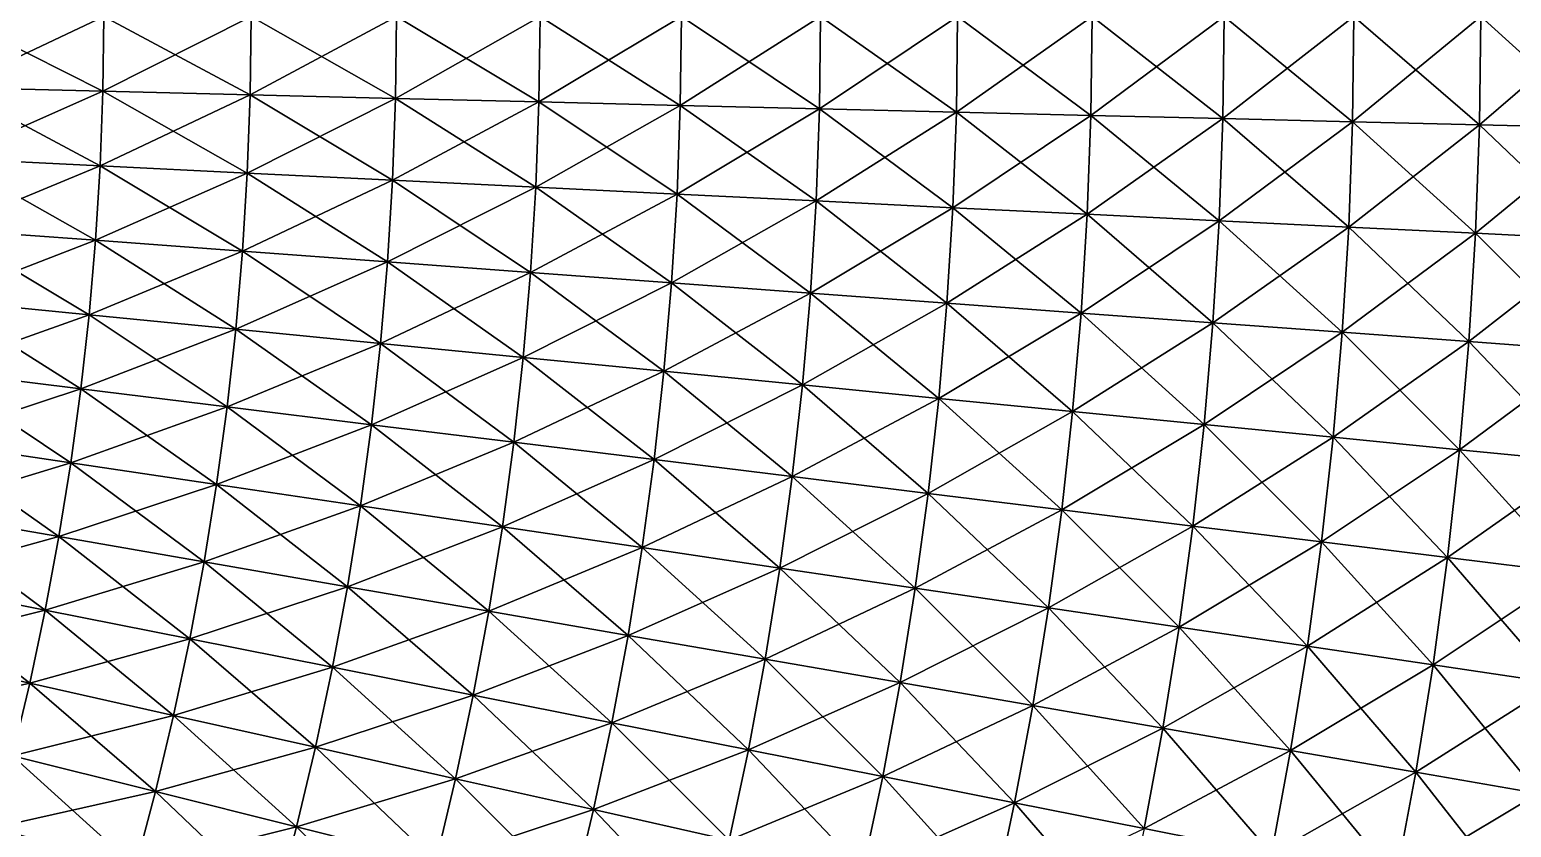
# Model space of a CAD drawing. Extents: x -1 to 0.97, y -0.99 to 0.99.
# Drawn here: x 0.4204 to 0.6366, y -0.1193 to -0.0029 of the extents above; entities that cross this region are included whole.
import ezdxf

# ---------------------------------------------------------------- set-up
doc = ezdxf.new("R2010")
doc.units = 0

msp = doc.modelspace()

# ---------------------------------------------------------------- linework, layer by layer
for points in [[(0.43123, -0.00095, 0.8875), (0.40946, -0.00095, 0.8982), (0.40933, -0.01131, 0.8982)], [(0.43123, -0.00095, 0.8875), (0.40933, -0.01131, 0.8982), (0.4311, -0.01185, 0.8875)], [(0.40946, -0.00095, -0.8982), (0.4311, -0.01185, -0.8875), (0.40933, -0.01131, -0.8982)], [(0.40946, -0.00095, -0.8982), (0.43123, -0.00095, -0.8875), (0.4311, -0.01185, -0.8875)], [(0.45274, -0.00095, 0.87627), (0.43123, -0.00095, 0.8875), (0.4311, -0.01185, 0.8875)], [(0.45274, -0.00095, 0.87627), (0.4311, -0.01185, 0.8875), (0.4526, -0.01238, 0.87627)], [(0.43123, -0.00095, -0.8875), (0.4526, -0.01238, -0.87627), (0.4311, -0.01185, -0.8875)], [(0.43123, -0.00095, -0.8875), (0.45274, -0.00095, -0.87627), (0.4526, -0.01238, -0.87627)], [(0.47397, -0.00095, 0.86451), (0.45274, -0.00095, 0.87627), (0.4526, -0.01238, 0.87627)], [(0.47397, -0.00095, 0.86451), (0.4526, -0.01238, 0.87627), (0.47382, -0.0129, 0.86451)], [(0.45274, -0.00095, -0.87627), (0.47382, -0.0129, -0.86451), (0.4526, -0.01238, -0.87627)], [(0.45274, -0.00095, -0.87627), (0.47397, -0.00095, -0.86451), (0.47382, -0.0129, -0.86451)], [(0.4949, -0.00095, 0.85223), (0.47397, -0.00095, 0.86451), (0.47382, -0.0129, 0.86451)], [(0.4949, -0.00095, 0.85223), (0.47382, -0.0129, 0.86451), (0.49475, -0.01341, 0.85223)], [(0.47397, -0.00095, -0.86451), (0.49475, -0.01341, -0.85223), (0.47382, -0.0129, -0.86451)], [(0.47397, -0.00095, -0.86451), (0.4949, -0.00095, -0.85223), (0.49475, -0.01341, -0.85223)], [(0.51553, -0.00095, 0.83944), (0.4949, -0.00095, 0.85223), (0.49475, -0.01341, 0.85223)], [(0.51553, -0.00095, 0.83944), (0.49475, -0.01341, 0.85223), (0.51537, -0.01392, 0.83944)], [(0.4949, -0.00095, -0.85223), (0.51537, -0.01392, -0.83944), (0.49475, -0.01341, -0.85223)], [(0.4949, -0.00095, -0.85223), (0.51553, -0.00095, -0.83944), (0.51537, -0.01392, -0.83944)], [(0.53584, -0.00095, 0.82614), (0.51553, -0.00095, 0.83944), (0.51537, -0.01392, 0.83944)], [(0.53584, -0.00095, 0.82614), (0.51537, -0.01392, 0.83944), (0.53567, -0.01441, 0.82614)], [(0.51553, -0.00095, -0.83944), (0.53567, -0.01441, -0.82614), (0.51537, -0.01392, -0.83944)], [(0.51553, -0.00095, -0.83944), (0.53584, -0.00095, -0.82614), (0.53567, -0.01441, -0.82614)], [(0.55582, -0.00095, 0.81235), (0.53584, -0.00095, 0.82614), (0.53567, -0.01441, 0.82614)], [(0.55582, -0.00095, 0.81235), (0.53567, -0.01441, 0.82614), (0.55565, -0.01491, 0.81235)], [(0.53584, -0.00095, -0.82614), (0.55565, -0.01491, -0.81235), (0.53567, -0.01441, -0.82614)], [(0.53584, -0.00095, -0.82614), (0.55582, -0.00095, -0.81235), (0.55565, -0.01491, -0.81235)], [(0.57545, -0.00095, 0.79806), (0.55582, -0.00095, 0.81235), (0.55565, -0.01491, 0.81235)], [(0.57545, -0.00095, 0.79806), (0.55565, -0.01491, 0.81235), (0.57528, -0.01539, 0.79806)], [(0.55582, -0.00095, -0.81235), (0.57528, -0.01539, -0.79806), (0.55565, -0.01491, -0.81235)], [(0.55582, -0.00095, -0.81235), (0.57545, -0.00095, -0.79806), (0.57528, -0.01539, -0.79806)], [(0.59474, -0.00095, 0.78329), (0.57545, -0.00095, 0.79806), (0.57528, -0.01539, 0.79806)], [(0.59474, -0.00095, 0.78329), (0.57528, -0.01539, 0.79806), (0.59455, -0.01586, 0.78329)], [(0.57545, -0.00095, -0.79806), (0.59455, -0.01586, -0.78329), (0.57528, -0.01539, -0.79806)], [(0.57545, -0.00095, -0.79806), (0.59474, -0.00095, -0.78329), (0.59455, -0.01586, -0.78329)], [(0.61365, -0.00095, 0.76806), (0.59474, -0.00095, 0.78329), (0.59455, -0.01586, 0.78329)], [(0.61365, -0.00095, 0.76806), (0.59455, -0.01586, 0.78329), (0.61346, -0.01632, 0.76806)], [(0.59474, -0.00095, -0.78329), (0.61346, -0.01632, -0.76806), (0.59455, -0.01586, -0.78329)], [(0.59474, -0.00095, -0.78329), (0.61365, -0.00095, -0.76806), (0.61346, -0.01632, -0.76806)], [(0.63219, -0.00095, 0.75236), (0.61365, -0.00095, 0.76806), (0.61346, -0.01632, 0.76806)], [(0.63219, -0.00095, 0.75236), (0.61346, -0.01632, 0.76806), (0.632, -0.01678, 0.75236)], [(0.61365, -0.00095, -0.76806), (0.632, -0.01678, -0.75236), (0.61346, -0.01632, -0.76806)], [(0.61365, -0.00095, -0.76806), (0.63219, -0.00095, -0.75236), (0.632, -0.01678, -0.75236)], [(0.65035, -0.00095, 0.7362), (0.63219, -0.00095, 0.75236), (0.632, -0.01678, 0.75236)], [(0.65035, -0.00095, 0.7362), (0.632, -0.01678, 0.75236), (0.65015, -0.01722, 0.7362)], [(0.63219, -0.00095, -0.75236), (0.65015, -0.01722, -0.7362), (0.632, -0.01678, -0.75236)], [(0.63219, -0.00095, -0.75236), (0.65035, -0.00095, -0.7362), (0.65015, -0.01722, -0.7362)], [(0.4311, -0.01185, 0.8875), (0.40933, -0.01131, 0.8982), (0.40895, -0.02167, 0.8982)], [(0.40933, -0.01131, -0.8982), (0.4307, -0.02273, -0.8875), (0.40895, -0.02167, -0.8982)], [(0.4311, -0.01185, 0.8875), (0.40895, -0.02167, 0.8982), (0.4307, -0.02273, 0.8875)], [(0.40933, -0.01131, -0.8982), (0.4311, -0.01185, -0.8875), (0.4307, -0.02273, -0.8875)], [(0.4526, -0.01238, 0.87627), (0.4311, -0.01185, 0.8875), (0.4307, -0.02273, 0.8875)], [(0.4311, -0.01185, -0.8875), (0.45218, -0.02379, -0.87627), (0.4307, -0.02273, -0.8875)], [(0.4526, -0.01238, 0.87627), (0.4307, -0.02273, 0.8875), (0.45218, -0.02379, 0.87627)], [(0.4311, -0.01185, -0.8875), (0.4526, -0.01238, -0.87627), (0.45218, -0.02379, -0.87627)], [(0.47382, -0.0129, 0.86451), (0.4526, -0.01238, 0.87627), (0.45218, -0.02379, 0.87627)], [(0.4526, -0.01238, -0.87627), (0.47338, -0.02483, -0.86451), (0.45218, -0.02379, -0.87627)], [(0.47382, -0.0129, 0.86451), (0.45218, -0.02379, 0.87627), (0.47338, -0.02483, 0.86451)], [(0.4526, -0.01238, -0.87627), (0.47382, -0.0129, -0.86451), (0.47338, -0.02483, -0.86451)], [(0.49475, -0.01341, 0.85223), (0.47382, -0.0129, 0.86451), (0.47338, -0.02483, 0.86451)], [(0.47382, -0.0129, -0.86451), (0.49429, -0.02586, -0.85223), (0.47338, -0.02483, -0.86451)], [(0.47382, -0.0129, -0.86451), (0.49475, -0.01341, -0.85223), (0.49429, -0.02586, -0.85223)], [(0.49475, -0.01341, 0.85223), (0.47338, -0.02483, 0.86451), (0.49429, -0.02586, 0.85223)], [(0.51537, -0.01392, 0.83944), (0.49475, -0.01341, 0.85223), (0.49429, -0.02586, 0.85223)], [(0.49475, -0.01341, -0.85223), (0.51489, -0.02687, -0.83944), (0.49429, -0.02586, -0.85223)], [(0.51537, -0.01392, 0.83944), (0.49429, -0.02586, 0.85223), (0.51489, -0.02687, 0.83944)], [(0.49475, -0.01341, -0.85223), (0.51537, -0.01392, -0.83944), (0.51489, -0.02687, -0.83944)], [(0.53567, -0.01441, 0.82614), (0.51537, -0.01392, 0.83944), (0.51489, -0.02687, 0.83944)], [(0.51537, -0.01392, -0.83944), (0.53518, -0.02787, -0.82614), (0.51489, -0.02687, -0.83944)], [(0.53567, -0.01441, 0.82614), (0.51489, -0.02687, 0.83944), (0.53518, -0.02787, 0.82614)], [(0.51537, -0.01392, -0.83944), (0.53567, -0.01441, -0.82614), (0.53518, -0.02787, -0.82614)], [(0.55565, -0.01491, 0.81235), (0.53567, -0.01441, 0.82614), (0.53518, -0.02787, 0.82614)], [(0.53567, -0.01441, -0.82614), (0.55513, -0.02885, -0.81235), (0.53518, -0.02787, -0.82614)], [(0.55565, -0.01491, 0.81235), (0.53518, -0.02787, 0.82614), (0.55513, -0.02885, 0.81235)], [(0.53567, -0.01441, -0.82614), (0.55565, -0.01491, -0.81235), (0.55513, -0.02885, -0.81235)], [(0.57528, -0.01539, 0.79806), (0.55565, -0.01491, 0.81235), (0.55513, -0.02885, 0.81235)], [(0.55565, -0.01491, -0.81235), (0.57474, -0.02981, -0.79806), (0.55513, -0.02885, -0.81235)], [(0.55565, -0.01491, -0.81235), (0.57528, -0.01539, -0.79806), (0.57474, -0.02981, -0.79806)], [(0.57528, -0.01539, 0.79806), (0.55513, -0.02885, 0.81235), (0.57474, -0.02981, 0.79806)], [(0.59455, -0.01586, 0.78329), (0.57528, -0.01539, 0.79806), (0.57474, -0.02981, 0.79806)], [(0.57528, -0.01539, -0.79806), (0.594, -0.03076, -0.78329), (0.57474, -0.02981, -0.79806)], [(0.59455, -0.01586, 0.78329), (0.57474, -0.02981, 0.79806), (0.594, -0.03076, 0.78329)], [(0.57528, -0.01539, -0.79806), (0.59455, -0.01586, -0.78329), (0.594, -0.03076, -0.78329)], [(0.61346, -0.01632, 0.76806), (0.59455, -0.01586, 0.78329), (0.594, -0.03076, 0.78329)], [(0.59455, -0.01586, -0.78329), (0.6129, -0.03169, -0.76806), (0.594, -0.03076, -0.78329)], [(0.61346, -0.01632, 0.76806), (0.594, -0.03076, 0.78329), (0.6129, -0.03169, 0.76806)], [(0.59455, -0.01586, -0.78329), (0.61346, -0.01632, -0.76806), (0.6129, -0.03169, -0.76806)], [(0.632, -0.01678, 0.75236), (0.61346, -0.01632, 0.76806), (0.6129, -0.03169, 0.76806)], [(0.61346, -0.01632, -0.76806), (0.63142, -0.03259, -0.75236), (0.6129, -0.03169, -0.76806)], [(0.632, -0.01678, 0.75236), (0.6129, -0.03169, 0.76806), (0.63142, -0.03259, 0.75236)], [(0.61346, -0.01632, -0.76806), (0.632, -0.01678, -0.75236), (0.63142, -0.03259, -0.75236)], [(0.65015, -0.01722, 0.7362), (0.632, -0.01678, 0.75236), (0.63142, -0.03259, 0.75236)], [(0.632, -0.01678, -0.75236), (0.64955, -0.03349, -0.7362), (0.63142, -0.03259, -0.75236)], [(0.65015, -0.01722, 0.7362), (0.63142, -0.03259, 0.75236), (0.64955, -0.03349, 0.7362)], [(0.632, -0.01678, -0.75236), (0.65015, -0.01722, -0.7362), (0.64955, -0.03349, -0.7362)], [(0.4307, -0.02273, 0.8875), (0.40895, -0.02167, 0.8982), (0.40831, -0.03201, 0.8982)], [(0.40895, -0.02167, -0.8982), (0.43003, -0.03361, -0.8875), (0.40831, -0.03201, -0.8982)], [(0.4307, -0.02273, 0.8875), (0.40831, -0.03201, 0.8982), (0.43003, -0.03361, 0.8875)], [(0.40895, -0.02167, -0.8982), (0.4307, -0.02273, -0.8875), (0.43003, -0.03361, -0.8875)], [(0.45218, -0.02379, 0.87627), (0.4307, -0.02273, 0.8875), (0.43003, -0.03361, 0.8875)], [(0.4307, -0.02273, -0.8875), (0.45148, -0.03519, -0.87627), (0.43003, -0.03361, -0.8875)], [(0.4307, -0.02273, -0.8875), (0.45218, -0.02379, -0.87627), (0.45148, -0.03519, -0.87627)], [(0.45218, -0.02379, 0.87627), (0.43003, -0.03361, 0.8875), (0.45148, -0.03519, 0.87627)], [(0.47338, -0.02483, 0.86451), (0.45218, -0.02379, 0.87627), (0.45148, -0.03519, 0.87627)], [(0.45218, -0.02379, -0.87627), (0.47265, -0.03675, -0.86451), (0.45148, -0.03519, -0.87627)], [(0.47338, -0.02483, 0.86451), (0.45148, -0.03519, 0.87627), (0.47265, -0.03675, 0.86451)], [(0.45218, -0.02379, -0.87627), (0.47338, -0.02483, -0.86451), (0.47265, -0.03675, -0.86451)], [(0.49429, -0.02586, 0.85223), (0.47338, -0.02483, 0.86451), (0.47265, -0.03675, 0.86451)], [(0.47338, -0.02483, -0.86451), (0.49352, -0.03829, -0.85223), (0.47265, -0.03675, -0.86451)], [(0.49429, -0.02586, 0.85223), (0.47265, -0.03675, 0.86451), (0.49352, -0.03829, 0.85223)], [(0.47338, -0.02483, -0.86451), (0.49429, -0.02586, -0.85223), (0.49352, -0.03829, -0.85223)], [(0.51489, -0.02687, 0.83944), (0.49429, -0.02586, 0.85223), (0.49352, -0.03829, 0.85223)], [(0.49429, -0.02586, -0.85223), (0.5141, -0.03981, -0.83944), (0.49352, -0.03829, -0.85223)], [(0.49429, -0.02586, -0.85223), (0.51489, -0.02687, -0.83944), (0.5141, -0.03981, -0.83944)], [(0.51489, -0.02687, 0.83944), (0.49352, -0.03829, 0.85223), (0.5141, -0.03981, 0.83944)], [(0.53518, -0.02787, 0.82614), (0.51489, -0.02687, 0.83944), (0.5141, -0.03981, 0.83944)], [(0.51489, -0.02687, -0.83944), (0.53435, -0.0413, -0.82614), (0.5141, -0.03981, -0.83944)], [(0.53518, -0.02787, 0.82614), (0.5141, -0.03981, 0.83944), (0.53435, -0.0413, 0.82614)], [(0.51489, -0.02687, -0.83944), (0.53518, -0.02787, -0.82614), (0.53435, -0.0413, -0.82614)], [(0.55513, -0.02885, 0.81235), (0.53518, -0.02787, 0.82614), (0.53435, -0.0413, 0.82614)], [(0.53518, -0.02787, -0.82614), (0.55428, -0.04277, -0.81235), (0.53435, -0.0413, -0.82614)], [(0.53518, -0.02787, -0.82614), (0.55513, -0.02885, -0.81235), (0.55428, -0.04277, -0.81235)], [(0.55513, -0.02885, 0.81235), (0.53435, -0.0413, 0.82614), (0.55428, -0.04277, 0.81235)], [(0.57474, -0.02981, 0.79806), (0.55513, -0.02885, 0.81235), (0.55428, -0.04277, 0.81235)], [(0.55513, -0.02885, -0.81235), (0.57386, -0.04422, -0.79806), (0.55428, -0.04277, -0.81235)], [(0.57474, -0.02981, 0.79806), (0.55428, -0.04277, 0.81235), (0.57386, -0.04422, 0.79806)], [(0.55513, -0.02885, -0.81235), (0.57474, -0.02981, -0.79806), (0.57386, -0.04422, -0.79806)], [(0.594, -0.03076, 0.78329), (0.57474, -0.02981, 0.79806), (0.57386, -0.04422, 0.79806)], [(0.57474, -0.02981, -0.79806), (0.59309, -0.04564, -0.78329), (0.57386, -0.04422, -0.79806)], [(0.57474, -0.02981, -0.79806), (0.594, -0.03076, -0.78329), (0.59309, -0.04564, -0.78329)], [(0.43003, -0.03361, 0.8875), (0.40831, -0.03201, 0.8982), (0.40742, -0.04233, 0.8982)], [(0.40831, -0.03201, -0.8982), (0.42909, -0.04446, -0.8875), (0.40742, -0.04233, -0.8982)], [(0.40831, -0.03201, -0.8982), (0.43003, -0.03361, -0.8875), (0.42909, -0.04446, -0.8875)], [(0.594, -0.03076, 0.78329), (0.57386, -0.04422, 0.79806), (0.59309, -0.04564, 0.78329)], [(0.6129, -0.03169, 0.76806), (0.594, -0.03076, 0.78329), (0.59309, -0.04564, 0.78329)], [(0.594, -0.03076, -0.78329), (0.61195, -0.04703, -0.76806), (0.59309, -0.04564, -0.78329)], [(0.6129, -0.03169, 0.76806), (0.59309, -0.04564, 0.78329), (0.61195, -0.04703, 0.76806)], [(0.594, -0.03076, -0.78329), (0.6129, -0.03169, -0.76806), (0.61195, -0.04703, -0.76806)], [(0.63142, -0.03259, 0.75236), (0.6129, -0.03169, 0.76806), (0.61195, -0.04703, 0.76806)], [(0.6129, -0.03169, -0.76806), (0.63044, -0.04839, -0.75236), (0.61195, -0.04703, -0.76806)], [(0.6129, -0.03169, -0.76806), (0.63142, -0.03259, -0.75236), (0.63044, -0.04839, -0.75236)], [(0.43003, -0.03361, 0.8875), (0.40742, -0.04233, 0.8982), (0.42909, -0.04446, 0.8875)], [(0.45148, -0.03519, 0.87627), (0.43003, -0.03361, 0.8875), (0.42909, -0.04446, 0.8875)], [(0.43003, -0.03361, -0.8875), (0.4505, -0.04657, -0.87627), (0.42909, -0.04446, -0.8875)], [(0.43003, -0.03361, -0.8875), (0.45148, -0.03519, -0.87627), (0.4505, -0.04657, -0.87627)], [(0.63142, -0.03259, 0.75236), (0.61195, -0.04703, 0.76806), (0.63044, -0.04839, 0.75236)], [(0.64955, -0.03349, 0.7362), (0.63142, -0.03259, 0.75236), (0.63044, -0.04839, 0.75236)], [(0.63142, -0.03259, -0.75236), (0.64855, -0.04973, -0.7362), (0.63044, -0.04839, -0.75236)], [(0.64955, -0.03349, 0.7362), (0.63044, -0.04839, 0.75236), (0.64855, -0.04973, 0.7362)], [(0.63142, -0.03259, -0.75236), (0.64955, -0.03349, -0.7362), (0.64855, -0.04973, -0.7362)], [(0.45148, -0.03519, 0.87627), (0.42909, -0.04446, 0.8875), (0.4505, -0.04657, 0.87627)], [(0.47265, -0.03675, 0.86451), (0.45148, -0.03519, 0.87627), (0.4505, -0.04657, 0.87627)], [(0.45148, -0.03519, -0.87627), (0.47162, -0.04865, -0.86451), (0.4505, -0.04657, -0.87627)], [(0.47265, -0.03675, 0.86451), (0.4505, -0.04657, 0.87627), (0.47162, -0.04865, 0.86451)], [(0.45148, -0.03519, -0.87627), (0.47265, -0.03675, -0.86451), (0.47162, -0.04865, -0.86451)], [(0.49352, -0.03829, 0.85223), (0.47265, -0.03675, 0.86451), (0.47162, -0.04865, 0.86451)], [(0.47265, -0.03675, -0.86451), (0.49245, -0.0507, -0.85223), (0.47162, -0.04865, -0.86451)], [(0.47265, -0.03675, -0.86451), (0.49352, -0.03829, -0.85223), (0.49245, -0.0507, -0.85223)], [(0.49352, -0.03829, 0.85223), (0.47162, -0.04865, 0.86451), (0.49245, -0.0507, 0.85223)], [(0.5141, -0.03981, 0.83944), (0.49352, -0.03829, 0.85223), (0.49245, -0.0507, 0.85223)], [(0.49352, -0.03829, -0.85223), (0.51298, -0.05272, -0.83944), (0.49245, -0.0507, -0.85223)], [(0.49352, -0.03829, -0.85223), (0.5141, -0.03981, -0.83944), (0.51298, -0.05272, -0.83944)], [(0.5141, -0.03981, 0.83944), (0.49245, -0.0507, 0.85223), (0.51298, -0.05272, 0.83944)], [(0.53435, -0.0413, 0.82614), (0.5141, -0.03981, 0.83944), (0.51298, -0.05272, 0.83944)], [(0.5141, -0.03981, -0.83944), (0.5332, -0.05471, -0.82614), (0.51298, -0.05272, -0.83944)], [(0.5141, -0.03981, -0.83944), (0.53435, -0.0413, -0.82614), (0.5332, -0.05471, -0.82614)], [(0.42909, -0.04446, 0.8875), (0.40742, -0.04233, 0.8982), (0.40628, -0.05262, 0.8982)], [(0.40742, -0.04233, -0.8982), (0.42789, -0.05529, -0.8875), (0.40628, -0.05262, -0.8982)], [(0.40742, -0.04233, -0.8982), (0.42909, -0.04446, -0.8875), (0.42789, -0.05529, -0.8875)], [(0.53435, -0.0413, 0.82614), (0.51298, -0.05272, 0.83944), (0.5332, -0.05471, 0.82614)], [(0.55428, -0.04277, 0.81235), (0.53435, -0.0413, 0.82614), (0.5332, -0.05471, 0.82614)], [(0.53435, -0.0413, -0.82614), (0.55308, -0.05667, -0.81235), (0.5332, -0.05471, -0.82614)], [(0.55428, -0.04277, 0.81235), (0.5332, -0.05471, 0.82614), (0.55308, -0.05667, 0.81235)], [(0.53435, -0.0413, -0.82614), (0.55428, -0.04277, -0.81235), (0.55308, -0.05667, -0.81235)], [(0.57386, -0.04422, 0.79806), (0.55428, -0.04277, 0.81235), (0.55308, -0.05667, 0.81235)], [(0.55428, -0.04277, -0.81235), (0.57262, -0.0586, -0.79806), (0.55308, -0.05667, -0.81235)], [(0.55428, -0.04277, -0.81235), (0.57386, -0.04422, -0.79806), (0.57262, -0.0586, -0.79806)], [(0.42909, -0.04446, 0.8875), (0.40628, -0.05262, 0.8982), (0.42789, -0.05529, 0.8875)], [(0.4505, -0.04657, 0.87627), (0.42909, -0.04446, 0.8875), (0.42789, -0.05529, 0.8875)], [(0.42909, -0.04446, -0.8875), (0.44924, -0.05792, -0.87627), (0.42789, -0.05529, -0.8875)], [(0.42909, -0.04446, -0.8875), (0.4505, -0.04657, -0.87627), (0.44924, -0.05792, -0.87627)], [(0.57386, -0.04422, 0.79806), (0.55308, -0.05667, 0.81235), (0.57262, -0.0586, 0.79806)], [(0.59309, -0.04564, 0.78329), (0.57386, -0.04422, 0.79806), (0.57262, -0.0586, 0.79806)], [(0.57386, -0.04422, -0.79806), (0.59181, -0.06049, -0.78329), (0.57262, -0.0586, -0.79806)], [(0.57386, -0.04422, -0.79806), (0.59309, -0.04564, -0.78329), (0.59181, -0.06049, -0.78329)], [(0.4505, -0.04657, 0.87627), (0.42789, -0.05529, 0.8875), (0.44924, -0.05792, 0.87627)], [(0.47162, -0.04865, 0.86451), (0.4505, -0.04657, 0.87627), (0.44924, -0.05792, 0.87627)], [(0.4505, -0.04657, -0.87627), (0.4703, -0.06052, -0.86451), (0.44924, -0.05792, -0.87627)], [(0.4505, -0.04657, -0.87627), (0.47162, -0.04865, -0.86451), (0.4703, -0.06052, -0.86451)], [(0.59309, -0.04564, 0.78329), (0.57262, -0.0586, 0.79806), (0.59181, -0.06049, 0.78329)], [(0.61195, -0.04703, 0.76806), (0.59309, -0.04564, 0.78329), (0.59181, -0.06049, 0.78329)], [(0.59309, -0.04564, -0.78329), (0.61063, -0.06234, -0.76806), (0.59181, -0.06049, -0.78329)], [(0.61195, -0.04703, 0.76806), (0.59181, -0.06049, 0.78329), (0.61063, -0.06234, 0.76806)], [(0.59309, -0.04564, -0.78329), (0.61195, -0.04703, -0.76806), (0.61063, -0.06234, -0.76806)], [(0.63044, -0.04839, 0.75236), (0.61195, -0.04703, 0.76806), (0.61063, -0.06234, 0.76806)], [(0.61195, -0.04703, -0.76806), (0.62909, -0.06416, -0.75236), (0.61063, -0.06234, -0.76806)], [(0.61195, -0.04703, -0.76806), (0.63044, -0.04839, -0.75236), (0.62909, -0.06416, -0.75236)], [(0.47162, -0.04865, 0.86451), (0.44924, -0.05792, 0.87627), (0.4703, -0.06052, 0.86451)], [(0.49245, -0.0507, 0.85223), (0.47162, -0.04865, 0.86451), (0.4703, -0.06052, 0.86451)], [(0.47162, -0.04865, -0.86451), (0.49108, -0.06308, -0.85223), (0.4703, -0.06052, -0.86451)], [(0.47162, -0.04865, -0.86451), (0.49245, -0.0507, -0.85223), (0.49108, -0.06308, -0.85223)], [(0.63044, -0.04839, 0.75236), (0.61063, -0.06234, 0.76806), (0.62909, -0.06416, 0.75236)], [(0.64855, -0.04973, 0.7362), (0.63044, -0.04839, 0.75236), (0.62909, -0.06416, 0.75236)], [(0.63044, -0.04839, -0.75236), (0.64715, -0.06594, -0.7362), (0.62909, -0.06416, -0.75236)], [(0.64855, -0.04973, 0.7362), (0.62909, -0.06416, 0.75236), (0.64715, -0.06594, 0.7362)], [(0.63044, -0.04839, -0.75236), (0.64855, -0.04973, -0.7362), (0.64715, -0.06594, -0.7362)], [(0.49245, -0.0507, 0.85223), (0.4703, -0.06052, 0.86451), (0.49108, -0.06308, 0.85223)], [(0.51298, -0.05272, 0.83944), (0.49245, -0.0507, 0.85223), (0.49108, -0.06308, 0.85223)], [(0.49245, -0.0507, -0.85223), (0.51155, -0.06561, -0.83944), (0.49108, -0.06308, -0.85223)], [(0.49245, -0.0507, -0.85223), (0.51298, -0.05272, -0.83944), (0.51155, -0.06561, -0.83944)], [(0.42789, -0.05529, 0.8875), (0.40628, -0.05262, 0.8982), (0.40489, -0.06289, 0.8982)], [(0.40628, -0.05262, -0.8982), (0.42643, -0.06608, -0.8875), (0.40489, -0.06289, -0.8982)], [(0.40628, -0.05262, -0.8982), (0.42789, -0.05529, -0.8875), (0.42643, -0.06608, -0.8875)], [(0.51298, -0.05272, 0.83944), (0.49108, -0.06308, 0.85223), (0.51155, -0.06561, 0.83944)], [(0.5332, -0.05471, 0.82614), (0.51298, -0.05272, 0.83944), (0.51155, -0.06561, 0.83944)], [(0.51298, -0.05272, -0.83944), (0.53171, -0.06809, -0.82614), (0.51155, -0.06561, -0.83944)], [(0.51298, -0.05272, -0.83944), (0.5332, -0.05471, -0.82614), (0.53171, -0.06809, -0.82614)], [(0.42789, -0.05529, 0.8875), (0.40489, -0.06289, 0.8982), (0.42643, -0.06608, 0.8875)], [(0.44924, -0.05792, 0.87627), (0.42789, -0.05529, 0.8875), (0.42643, -0.06608, 0.8875)], [(0.42789, -0.05529, -0.8875), (0.4477, -0.06924, -0.87627), (0.42643, -0.06608, -0.8875)], [(0.42789, -0.05529, -0.8875), (0.44924, -0.05792, -0.87627), (0.4477, -0.06924, -0.87627)], [(0.5332, -0.05471, 0.82614), (0.51155, -0.06561, 0.83944), (0.53171, -0.06809, 0.82614)], [(0.55308, -0.05667, 0.81235), (0.5332, -0.05471, 0.82614), (0.53171, -0.06809, 0.82614)], [(0.5332, -0.05471, -0.82614), (0.55154, -0.07054, -0.81235), (0.53171, -0.06809, -0.82614)], [(0.5332, -0.05471, -0.82614), (0.55308, -0.05667, -0.81235), (0.55154, -0.07054, -0.81235)], [(0.44924, -0.05792, 0.87627), (0.42643, -0.06608, 0.8875), (0.4477, -0.06924, 0.87627)], [(0.4703, -0.06052, 0.86451), (0.44924, -0.05792, 0.87627), (0.4477, -0.06924, 0.87627)], [(0.44924, -0.05792, -0.87627), (0.4687, -0.07235, -0.86451), (0.4477, -0.06924, -0.87627)], [(0.44924, -0.05792, -0.87627), (0.4703, -0.06052, -0.86451), (0.4687, -0.07235, -0.86451)], [(0.55308, -0.05667, 0.81235), (0.53171, -0.06809, 0.82614), (0.55154, -0.07054, 0.81235)], [(0.57262, -0.0586, 0.79806), (0.55308, -0.05667, 0.81235), (0.55154, -0.07054, 0.81235)], [(0.55308, -0.05667, -0.81235), (0.57103, -0.07294, -0.79806), (0.55154, -0.07054, -0.81235)], [(0.55308, -0.05667, -0.81235), (0.57262, -0.0586, -0.79806), (0.57103, -0.07294, -0.79806)], [(0.4703, -0.06052, 0.86451), (0.4477, -0.06924, 0.87627), (0.4687, -0.07235, 0.86451)], [(0.49108, -0.06308, 0.85223), (0.4703, -0.06052, 0.86451), (0.4687, -0.07235, 0.86451)], [(0.4703, -0.06052, -0.86451), (0.48941, -0.07543, -0.85223), (0.4687, -0.07235, -0.86451)], [(0.4703, -0.06052, -0.86451), (0.49108, -0.06308, -0.85223), (0.48941, -0.07543, -0.85223)], [(0.57262, -0.0586, 0.79806), (0.55154, -0.07054, 0.81235), (0.57103, -0.07294, 0.79806)], [(0.59181, -0.06049, 0.78329), (0.57262, -0.0586, 0.79806), (0.57103, -0.07294, 0.79806)], [(0.57262, -0.0586, -0.79806), (0.59017, -0.0753, -0.78329), (0.57103, -0.07294, -0.79806)], [(0.59181, -0.06049, 0.78329), (0.57103, -0.07294, 0.79806), (0.59017, -0.0753, 0.78329)], [(0.57262, -0.0586, -0.79806), (0.59181, -0.06049, -0.78329), (0.59017, -0.0753, -0.78329)], [(0.61063, -0.06234, 0.76806), (0.59181, -0.06049, 0.78329), (0.59017, -0.0753, 0.78329)], [(0.59181, -0.06049, -0.78329), (0.60894, -0.07762, -0.76806), (0.59017, -0.0753, -0.78329)], [(0.59181, -0.06049, -0.78329), (0.61063, -0.06234, -0.76806), (0.60894, -0.07762, -0.76806)], [(0.61063, -0.06234, 0.76806), (0.59017, -0.0753, 0.78329), (0.60894, -0.07762, 0.76806)], [(0.62909, -0.06416, 0.75236), (0.61063, -0.06234, 0.76806), (0.60894, -0.07762, 0.76806)], [(0.61063, -0.06234, -0.76806), (0.62734, -0.07989, -0.75236), (0.60894, -0.07762, -0.76806)], [(0.61063, -0.06234, -0.76806), (0.62909, -0.06416, -0.75236), (0.62734, -0.07989, -0.75236)], [(0.42643, -0.06608, 0.8875), (0.40489, -0.06289, 0.8982), (0.40324, -0.07312, 0.8982)], [(0.40489, -0.06289, -0.8982), (0.4247, -0.07684, -0.8875), (0.40324, -0.07312, -0.8982)], [(0.40489, -0.06289, -0.8982), (0.42643, -0.06608, -0.8875), (0.4247, -0.07684, -0.8875)], [(0.49108, -0.06308, 0.85223), (0.4687, -0.07235, 0.86451), (0.48941, -0.07543, 0.85223)], [(0.51155, -0.06561, 0.83944), (0.49108, -0.06308, 0.85223), (0.48941, -0.07543, 0.85223)], [(0.49108, -0.06308, -0.85223), (0.50981, -0.07845, -0.83944), (0.48941, -0.07543, -0.85223)], [(0.49108, -0.06308, -0.85223), (0.51155, -0.06561, -0.83944), (0.50981, -0.07845, -0.83944)], [(0.62909, -0.06416, 0.75236), (0.60894, -0.07762, 0.76806), (0.62734, -0.07989, 0.75236)], [(0.64715, -0.06594, 0.7362), (0.62909, -0.06416, 0.75236), (0.62734, -0.07989, 0.75236)], [(0.62909, -0.06416, -0.75236), (0.64536, -0.08211, -0.7362), (0.62734, -0.07989, -0.75236)], [(0.62909, -0.06416, -0.75236), (0.64715, -0.06594, -0.7362), (0.64536, -0.08211, -0.7362)], [(0.42643, -0.06608, 0.8875), (0.40324, -0.07312, 0.8982), (0.4247, -0.07684, 0.8875)], [(0.4477, -0.06924, 0.87627), (0.42643, -0.06608, 0.8875), (0.4247, -0.07684, 0.8875)], [(0.42643, -0.06608, -0.8875), (0.44589, -0.08052, -0.87627), (0.4247, -0.07684, -0.8875)], [(0.42643, -0.06608, -0.8875), (0.4477, -0.06924, -0.87627), (0.44589, -0.08052, -0.87627)], [(0.51155, -0.06561, 0.83944), (0.48941, -0.07543, 0.85223), (0.50981, -0.07845, 0.83944)], [(0.53171, -0.06809, 0.82614), (0.51155, -0.06561, 0.83944), (0.50981, -0.07845, 0.83944)], [(0.51155, -0.06561, -0.83944), (0.5299, -0.08143, -0.82614), (0.50981, -0.07845, -0.83944)], [(0.51155, -0.06561, -0.83944), (0.53171, -0.06809, -0.82614), (0.5299, -0.08143, -0.82614)], [(0.64715, -0.06594, 0.7362), (0.62734, -0.07989, 0.75236), (0.64536, -0.08211, 0.7362)], [(0.53171, -0.06809, 0.82614), (0.50981, -0.07845, 0.83944), (0.5299, -0.08143, 0.82614)], [(0.55154, -0.07054, 0.81235), (0.53171, -0.06809, 0.82614), (0.5299, -0.08143, 0.82614)], [(0.53171, -0.06809, -0.82614), (0.54966, -0.08436, -0.81235), (0.5299, -0.08143, -0.82614)], [(0.53171, -0.06809, -0.82614), (0.55154, -0.07054, -0.81235), (0.54966, -0.08436, -0.81235)], [(0.4477, -0.06924, 0.87627), (0.4247, -0.07684, 0.8875), (0.44589, -0.08052, 0.87627)], [(0.4687, -0.07235, 0.86451), (0.4477, -0.06924, 0.87627), (0.44589, -0.08052, 0.87627)], [(0.4477, -0.06924, -0.87627), (0.4668, -0.08415, -0.86451), (0.44589, -0.08052, -0.87627)], [(0.4477, -0.06924, -0.87627), (0.4687, -0.07235, -0.86451), (0.4668, -0.08415, -0.86451)], [(0.55154, -0.07054, 0.81235), (0.5299, -0.08143, 0.82614), (0.54966, -0.08436, 0.81235)], [(0.57103, -0.07294, 0.79806), (0.55154, -0.07054, 0.81235), (0.54966, -0.08436, 0.81235)], [(0.55154, -0.07054, -0.81235), (0.56909, -0.08725, -0.79806), (0.54966, -0.08436, -0.81235)], [(0.55154, -0.07054, -0.81235), (0.57103, -0.07294, -0.79806), (0.56909, -0.08725, -0.79806)], [(0.4247, -0.07684, 0.8875), (0.40324, -0.07312, 0.8982), (0.40135, -0.0833, 0.8982)], [(0.40324, -0.07312, -0.8982), (0.4227, -0.08755, -0.8875), (0.40135, -0.0833, -0.8982)], [(0.40324, -0.07312, -0.8982), (0.4247, -0.07684, -0.8875), (0.4227, -0.08755, -0.8875)], [(0.4687, -0.07235, 0.86451), (0.44589, -0.08052, 0.87627), (0.4668, -0.08415, 0.86451)], [(0.48941, -0.07543, 0.85223), (0.4687, -0.07235, 0.86451), (0.4668, -0.08415, 0.86451)], [(0.4687, -0.07235, -0.86451), (0.48743, -0.08772, -0.85223), (0.4668, -0.08415, -0.86451)], [(0.4687, -0.07235, -0.86451), (0.48941, -0.07543, -0.85223), (0.48743, -0.08772, -0.85223)], [(0.57103, -0.07294, 0.79806), (0.54966, -0.08436, 0.81235), (0.56909, -0.08725, 0.79806)], [(0.59017, -0.0753, 0.78329), (0.57103, -0.07294, 0.79806), (0.56909, -0.08725, 0.79806)], [(0.57103, -0.07294, -0.79806), (0.58816, -0.09007, -0.78329), (0.56909, -0.08725, -0.79806)], [(0.57103, -0.07294, -0.79806), (0.59017, -0.0753, -0.78329), (0.58816, -0.09007, -0.78329)], [(0.48941, -0.07543, 0.85223), (0.4668, -0.08415, 0.86451), (0.48743, -0.08772, 0.85223)], [(0.50981, -0.07845, 0.83944), (0.48941, -0.07543, 0.85223), (0.48743, -0.08772, 0.85223)], [(0.48941, -0.07543, -0.85223), (0.50775, -0.09125, -0.83944), (0.48743, -0.08772, -0.85223)], [(0.48941, -0.07543, -0.85223), (0.50981, -0.07845, -0.83944), (0.50775, -0.09125, -0.83944)], [(0.59017, -0.0753, 0.78329), (0.56909, -0.08725, 0.79806), (0.58816, -0.09007, 0.78329)], [(0.60894, -0.07762, 0.76806), (0.59017, -0.0753, 0.78329), (0.58816, -0.09007, 0.78329)], [(0.59017, -0.0753, -0.78329), (0.60687, -0.09285, -0.76806), (0.58816, -0.09007, -0.78329)], [(0.59017, -0.0753, -0.78329), (0.60894, -0.07762, -0.76806), (0.60687, -0.09285, -0.76806)], [(0.4247, -0.07684, 0.8875), (0.40135, -0.0833, 0.8982), (0.4227, -0.08755, 0.8875)], [(0.44589, -0.08052, 0.87627), (0.4247, -0.07684, 0.8875), (0.4227, -0.08755, 0.8875)], [(0.4247, -0.07684, -0.8875), (0.4438, -0.09175, -0.87627), (0.4227, -0.08755, -0.8875)], [(0.4247, -0.07684, -0.8875), (0.44589, -0.08052, -0.87627), (0.4438, -0.09175, -0.87627)], [(0.60894, -0.07762, 0.76806), (0.58816, -0.09007, 0.78329), (0.60687, -0.09285, 0.76806)], [(0.62734, -0.07989, 0.75236), (0.60894, -0.07762, 0.76806), (0.60687, -0.09285, 0.76806)], [(0.60894, -0.07762, -0.76806), (0.62521, -0.09557, -0.75236), (0.60687, -0.09285, -0.76806)], [(0.60894, -0.07762, -0.76806), (0.62734, -0.07989, -0.75236), (0.62521, -0.09557, -0.75236)], [(0.50981, -0.07845, 0.83944), (0.48743, -0.08772, 0.85223), (0.50775, -0.09125, 0.83944)], [(0.5299, -0.08143, 0.82614), (0.50981, -0.07845, 0.83944), (0.50775, -0.09125, 0.83944)], [(0.50981, -0.07845, -0.83944), (0.52776, -0.09472, -0.82614), (0.50775, -0.09125, -0.83944)], [(0.50981, -0.07845, -0.83944), (0.5299, -0.08143, -0.82614), (0.52776, -0.09472, -0.82614)], [(0.62734, -0.07989, 0.75236), (0.60687, -0.09285, 0.76806), (0.62521, -0.09557, 0.75236)], [(0.64536, -0.08211, 0.7362), (0.62734, -0.07989, 0.75236), (0.62521, -0.09557, 0.75236)], [(0.62734, -0.07989, -0.75236), (0.64317, -0.09823, -0.7362), (0.62521, -0.09557, -0.75236)], [(0.62734, -0.07989, -0.75236), (0.64536, -0.08211, -0.7362), (0.64317, -0.09823, -0.7362)], [(0.44589, -0.08052, 0.87627), (0.4227, -0.08755, 0.8875), (0.4438, -0.09175, 0.87627)], [(0.4668, -0.08415, 0.86451), (0.44589, -0.08052, 0.87627), (0.4438, -0.09175, 0.87627)], [(0.44589, -0.08052, -0.87627), (0.46462, -0.09589, -0.86451), (0.4438, -0.09175, -0.87627)], [(0.44589, -0.08052, -0.87627), (0.4668, -0.08415, -0.86451), (0.46462, -0.09589, -0.86451)], [(0.5299, -0.08143, 0.82614), (0.50775, -0.09125, 0.83944), (0.52776, -0.09472, 0.82614)], [(0.54966, -0.08436, 0.81235), (0.5299, -0.08143, 0.82614), (0.52776, -0.09472, 0.82614)], [(0.5299, -0.08143, -0.82614), (0.54745, -0.09814, -0.81235), (0.52776, -0.09472, -0.82614)], [(0.5299, -0.08143, -0.82614), (0.54966, -0.08436, -0.81235), (0.54745, -0.09814, -0.81235)], [(0.64536, -0.08211, 0.7362), (0.62521, -0.09557, 0.75236), (0.64317, -0.09823, 0.7362)], [(0.40135, -0.0833, -0.8982), (0.42045, -0.09821, -0.8875), (0.3992, -0.09344, -0.8982)], [(0.4227, -0.08755, 0.8875), (0.40135, -0.0833, 0.8982), (0.3992, -0.09344, 0.8982)], [(0.40135, -0.0833, -0.8982), (0.4227, -0.08755, -0.8875), (0.42045, -0.09821, -0.8875)], [(0.4668, -0.08415, 0.86451), (0.4438, -0.09175, 0.87627), (0.46462, -0.09589, 0.86451)], [(0.48743, -0.08772, 0.85223), (0.4668, -0.08415, 0.86451), (0.46462, -0.09589, 0.86451)], [(0.4668, -0.08415, -0.86451), (0.48515, -0.09997, -0.85223), (0.46462, -0.09589, -0.86451)], [(0.4668, -0.08415, -0.86451), (0.48743, -0.08772, -0.85223), (0.48515, -0.09997, -0.85223)], [(0.54966, -0.08436, 0.81235), (0.52776, -0.09472, 0.82614), (0.54745, -0.09814, 0.81235)], [(0.56909, -0.08725, 0.79806), (0.54966, -0.08436, 0.81235), (0.54745, -0.09814, 0.81235)], [(0.54966, -0.08436, -0.81235), (0.5668, -0.1015, -0.79806), (0.54745, -0.09814, -0.81235)], [(0.54966, -0.08436, -0.81235), (0.56909, -0.08725, -0.79806), (0.5668, -0.1015, -0.79806)], [(0.4227, -0.08755, 0.8875), (0.3992, -0.09344, 0.8982), (0.42045, -0.09821, 0.8875)], [(0.4227, -0.08755, -0.8875), (0.44143, -0.10292, -0.87627), (0.42045, -0.09821, -0.8875)], [(0.4438, -0.09175, 0.87627), (0.4227, -0.08755, 0.8875), (0.42045, -0.09821, 0.8875)], [(0.4227, -0.08755, -0.8875), (0.4438, -0.09175, -0.87627), (0.44143, -0.10292, -0.87627)], [(0.48743, -0.08772, 0.85223), (0.46462, -0.09589, 0.86451), (0.48515, -0.09997, 0.85223)], [(0.50775, -0.09125, 0.83944), (0.48743, -0.08772, 0.85223), (0.48515, -0.09997, 0.85223)], [(0.48743, -0.08772, -0.85223), (0.50538, -0.10399, -0.83944), (0.48515, -0.09997, -0.85223)], [(0.48743, -0.08772, -0.85223), (0.50775, -0.09125, -0.83944), (0.50538, -0.10399, -0.83944)], [(0.56909, -0.08725, 0.79806), (0.54745, -0.09814, 0.81235), (0.5668, -0.1015, 0.79806)], [(0.58816, -0.09007, 0.78329), (0.56909, -0.08725, 0.79806), (0.5668, -0.1015, 0.79806)], [(0.56909, -0.08725, -0.79806), (0.58579, -0.10479, -0.78329), (0.5668, -0.1015, -0.79806)], [(0.56909, -0.08725, -0.79806), (0.58816, -0.09007, -0.78329), (0.58579, -0.10479, -0.78329)], [(0.58816, -0.09007, 0.78329), (0.5668, -0.1015, 0.79806), (0.58579, -0.10479, 0.78329)], [(0.60687, -0.09285, 0.76806), (0.58816, -0.09007, 0.78329), (0.58579, -0.10479, 0.78329)], [(0.58816, -0.09007, -0.78329), (0.60443, -0.10803, -0.76806), (0.58579, -0.10479, -0.78329)], [(0.58816, -0.09007, -0.78329), (0.60687, -0.09285, -0.76806), (0.60443, -0.10803, -0.76806)], [(0.4438, -0.09175, 0.87627), (0.42045, -0.09821, 0.8875), (0.44143, -0.10292, 0.87627)], [(0.4438, -0.09175, -0.87627), (0.46214, -0.10757, -0.86451), (0.44143, -0.10292, -0.87627)], [(0.46462, -0.09589, 0.86451), (0.4438, -0.09175, 0.87627), (0.44143, -0.10292, 0.87627)], [(0.4438, -0.09175, -0.87627), (0.46462, -0.09589, -0.86451), (0.46214, -0.10757, -0.86451)], [(0.50775, -0.09125, 0.83944), (0.48515, -0.09997, 0.85223), (0.50538, -0.10399, 0.83944)], [(0.52776, -0.09472, 0.82614), (0.50775, -0.09125, 0.83944), (0.50538, -0.10399, 0.83944)], [(0.50775, -0.09125, -0.83944), (0.5253, -0.10796, -0.82614), (0.50538, -0.10399, -0.83944)], [(0.50775, -0.09125, -0.83944), (0.52776, -0.09472, -0.82614), (0.5253, -0.10796, -0.82614)], [(0.60687, -0.09285, 0.76806), (0.58579, -0.10479, 0.78329), (0.60443, -0.10803, 0.76806)], [(0.62521, -0.09557, 0.75236), (0.60687, -0.09285, 0.76806), (0.60443, -0.10803, 0.76806)], [(0.60687, -0.09285, -0.76806), (0.6227, -0.1112, -0.75236), (0.60443, -0.10803, -0.76806)], [(0.60687, -0.09285, -0.76806), (0.62521, -0.09557, -0.75236), (0.6227, -0.1112, -0.75236)], [(0.42045, -0.09821, 0.8875), (0.3992, -0.09344, 0.8982), (0.39681, -0.10352, 0.8982)], [(0.3992, -0.09344, -0.8982), (0.42045, -0.09821, -0.8875), (0.41793, -0.10881, -0.8875)], [(0.52776, -0.09472, 0.82614), (0.50538, -0.10399, 0.83944), (0.5253, -0.10796, 0.82614)], [(0.54745, -0.09814, 0.81235), (0.52776, -0.09472, 0.82614), (0.5253, -0.10796, 0.82614)], [(0.52776, -0.09472, -0.82614), (0.5449, -0.11185, -0.81235), (0.5253, -0.10796, -0.82614)], [(0.52776, -0.09472, -0.82614), (0.54745, -0.09814, -0.81235), (0.5449, -0.11185, -0.81235)], [(0.46462, -0.09589, 0.86451), (0.44143, -0.10292, 0.87627), (0.46214, -0.10757, 0.86451)], [(0.46462, -0.09589, -0.86451), (0.48257, -0.11216, -0.85223), (0.46214, -0.10757, -0.86451)], [(0.48515, -0.09997, 0.85223), (0.46462, -0.09589, 0.86451), (0.46214, -0.10757, 0.86451)], [(0.46462, -0.09589, -0.86451), (0.48515, -0.09997, -0.85223), (0.48257, -0.11216, -0.85223)], [(0.62521, -0.09557, 0.75236), (0.60443, -0.10803, 0.76806), (0.6227, -0.1112, 0.75236)], [(0.64317, -0.09823, 0.7362), (0.62521, -0.09557, 0.75236), (0.6227, -0.1112, 0.75236)], [(0.62521, -0.09557, -0.75236), (0.64058, -0.1143, -0.7362), (0.6227, -0.1112, -0.75236)], [(0.62521, -0.09557, -0.75236), (0.64317, -0.09823, -0.7362), (0.64058, -0.1143, -0.7362)], [(0.42045, -0.09821, 0.8875), (0.39681, -0.10352, 0.8982), (0.41793, -0.10881, 0.8875)], [(0.42045, -0.09821, -0.8875), (0.43879, -0.11403, -0.87627), (0.41793, -0.10881, -0.8875)], [(0.44143, -0.10292, 0.87627), (0.42045, -0.09821, 0.8875), (0.41793, -0.10881, 0.8875)], [(0.42045, -0.09821, -0.8875), (0.44143, -0.10292, -0.87627), (0.43879, -0.11403, -0.87627)], [(0.54745, -0.09814, 0.81235), (0.5253, -0.10796, 0.82614), (0.5449, -0.11185, 0.81235)], [(0.5668, -0.1015, 0.79806), (0.54745, -0.09814, 0.81235), (0.5449, -0.11185, 0.81235)], [(0.54745, -0.09814, -0.81235), (0.56415, -0.11569, -0.79806), (0.5449, -0.11185, -0.81235)], [(0.54745, -0.09814, -0.81235), (0.5668, -0.1015, -0.79806), (0.56415, -0.11569, -0.79806)], [(0.64317, -0.09823, 0.7362), (0.6227, -0.1112, 0.75236), (0.64058, -0.1143, 0.7362)], [(0.48515, -0.09997, 0.85223), (0.46214, -0.10757, 0.86451), (0.48257, -0.11216, 0.85223)], [(0.48515, -0.09997, -0.85223), (0.5027, -0.11668, -0.83944), (0.48257, -0.11216, -0.85223)], [(0.50538, -0.10399, 0.83944), (0.48515, -0.09997, 0.85223), (0.48257, -0.11216, 0.85223)], [(0.48515, -0.09997, -0.85223), (0.50538, -0.10399, -0.83944), (0.5027, -0.11668, -0.83944)], [(0.5668, -0.1015, 0.79806), (0.5449, -0.11185, 0.81235), (0.56415, -0.11569, 0.79806)], [(0.58579, -0.10479, 0.78329), (0.5668, -0.1015, 0.79806), (0.56415, -0.11569, 0.79806)], [(0.5668, -0.1015, -0.79806), (0.58307, -0.11945, -0.78329), (0.56415, -0.11569, -0.79806)], [(0.5668, -0.1015, -0.79806), (0.58579, -0.10479, -0.78329), (0.58307, -0.11945, -0.78329)], [(0.44143, -0.10292, 0.87627), (0.41793, -0.10881, 0.8875), (0.43879, -0.11403, 0.87627)], [(0.44143, -0.10292, -0.87627), (0.45938, -0.11919, -0.86451), (0.43879, -0.11403, -0.87627)], [(0.46214, -0.10757, 0.86451), (0.44143, -0.10292, 0.87627), (0.43879, -0.11403, 0.87627)], [(0.44143, -0.10292, -0.87627), (0.46214, -0.10757, -0.86451), (0.45938, -0.11919, -0.86451)], [(0.50538, -0.10399, 0.83944), (0.48257, -0.11216, 0.85223), (0.5027, -0.11668, 0.83944)], [(0.50538, -0.10399, -0.83944), (0.52251, -0.12113, -0.82614), (0.5027, -0.11668, -0.83944)], [(0.5253, -0.10796, 0.82614), (0.50538, -0.10399, 0.83944), (0.5027, -0.11668, 0.83944)], [(0.50538, -0.10399, -0.83944), (0.5253, -0.10796, -0.82614), (0.52251, -0.12113, -0.82614)], [(0.58579, -0.10479, 0.78329), (0.56415, -0.11569, 0.79806), (0.58307, -0.11945, 0.78329)], [(0.60443, -0.10803, 0.76806), (0.58579, -0.10479, 0.78329), (0.58307, -0.11945, 0.78329)], [(0.58579, -0.10479, -0.78329), (0.60162, -0.12314, -0.76806), (0.58307, -0.11945, -0.78329)], [(0.58579, -0.10479, -0.78329), (0.60443, -0.10803, -0.76806), (0.60162, -0.12314, -0.76806)], [(0.46214, -0.10757, 0.86451), (0.43879, -0.11403, 0.87627), (0.45938, -0.11919, 0.86451)], [(0.46214, -0.10757, -0.86451), (0.47969, -0.12428, -0.85223), (0.45938, -0.11919, -0.86451)], [(0.48257, -0.11216, 0.85223), (0.46214, -0.10757, 0.86451), (0.45938, -0.11919, 0.86451)], [(0.46214, -0.10757, -0.86451), (0.48257, -0.11216, -0.85223), (0.47969, -0.12428, -0.85223)], [(0.5253, -0.10796, 0.82614), (0.5027, -0.11668, 0.83944), (0.52251, -0.12113, 0.82614)], [(0.5253, -0.10796, -0.82614), (0.54201, -0.1255, -0.81235), (0.52251, -0.12113, -0.82614)], [(0.5449, -0.11185, 0.81235), (0.5253, -0.10796, 0.82614), (0.52251, -0.12113, 0.82614)], [(0.5253, -0.10796, -0.82614), (0.5449, -0.11185, -0.81235), (0.54201, -0.1255, -0.81235)], [(0.60443, -0.10803, 0.76806), (0.58307, -0.11945, 0.78329), (0.60162, -0.12314, 0.76806)], [(0.6227, -0.1112, 0.75236), (0.60443, -0.10803, 0.76806), (0.60162, -0.12314, 0.76806)], [(0.60443, -0.10803, -0.76806), (0.6198, -0.12675, -0.75236), (0.60162, -0.12314, -0.76806)], [(0.60443, -0.10803, -0.76806), (0.6227, -0.1112, -0.75236), (0.6198, -0.12675, -0.75236)], [(0.41793, -0.10881, -0.8875), (0.43588, -0.12508, -0.87627), (0.41515, -0.11934, -0.8875)], [(0.43879, -0.11403, 0.87627), (0.41793, -0.10881, 0.8875), (0.41515, -0.11934, 0.8875)], [(0.41793, -0.10881, -0.8875), (0.43879, -0.11403, -0.87627), (0.43588, -0.12508, -0.87627)], [(0.48257, -0.11216, 0.85223), (0.45938, -0.11919, 0.86451), (0.47969, -0.12428, 0.85223)], [(0.48257, -0.11216, -0.85223), (0.4997, -0.12929, -0.83944), (0.47969, -0.12428, -0.85223)], [(0.5027, -0.11668, 0.83944), (0.48257, -0.11216, 0.85223), (0.47969, -0.12428, 0.85223)], [(0.48257, -0.11216, -0.85223), (0.5027, -0.11668, -0.83944), (0.4997, -0.12929, -0.83944)], [(0.5449, -0.11185, 0.81235), (0.52251, -0.12113, 0.82614), (0.54201, -0.1255, 0.81235)], [(0.5449, -0.11185, -0.81235), (0.56116, -0.12981, -0.79806), (0.54201, -0.1255, -0.81235)], [(0.56415, -0.11569, 0.79806), (0.5449, -0.11185, 0.81235), (0.54201, -0.1255, 0.81235)], [(0.5449, -0.11185, -0.81235), (0.56415, -0.11569, -0.79806), (0.56116, -0.12981, -0.79806)], [(0.6227, -0.1112, 0.75236), (0.60162, -0.12314, 0.76806), (0.6198, -0.12675, 0.75236)], [(0.64058, -0.1143, 0.7362), (0.6227, -0.1112, 0.75236), (0.6198, -0.12675, 0.75236)], [(0.6227, -0.1112, -0.75236), (0.63761, -0.1303, -0.7362), (0.6198, -0.12675, -0.75236)], [(0.6227, -0.1112, -0.75236), (0.64058, -0.1143, -0.7362), (0.63761, -0.1303, -0.7362)], [(0.43879, -0.11403, 0.87627), (0.41515, -0.11934, 0.8875), (0.43588, -0.12508, 0.87627)], [(0.43879, -0.11403, -0.87627), (0.45634, -0.13074, -0.86451), (0.43588, -0.12508, -0.87627)], [(0.45938, -0.11919, 0.86451), (0.43879, -0.11403, 0.87627), (0.43588, -0.12508, 0.87627)], [(0.43879, -0.11403, -0.87627), (0.45938, -0.11919, -0.86451), (0.45634, -0.13074, -0.86451)], [(0.64058, -0.1143, 0.7362), (0.6198, -0.12675, 0.75236), (0.63761, -0.1303, 0.7362)], [(0.5027, -0.11668, 0.83944), (0.47969, -0.12428, 0.85223), (0.4997, -0.12929, 0.83944)], [(0.5027, -0.11668, -0.83944), (0.5194, -0.13422, -0.82614), (0.4997, -0.12929, -0.83944)], [(0.52251, -0.12113, 0.82614), (0.5027, -0.11668, 0.83944), (0.4997, -0.12929, 0.83944)], [(0.5027, -0.11668, -0.83944), (0.52251, -0.12113, -0.82614), (0.5194, -0.13422, -0.82614)], [(0.56415, -0.11569, 0.79806), (0.54201, -0.1255, 0.81235), (0.56116, -0.12981, 0.79806)], [(0.56415, -0.11569, -0.79806), (0.57998, -0.13403, -0.78329), (0.56116, -0.12981, -0.79806)], [(0.58307, -0.11945, 0.78329), (0.56415, -0.11569, 0.79806), (0.56116, -0.12981, 0.79806)], [(0.56415, -0.11569, -0.79806), (0.58307, -0.11945, -0.78329), (0.57998, -0.13403, -0.78329)], [(0.45938, -0.11919, 0.86451), (0.43588, -0.12508, 0.87627), (0.45634, -0.13074, 0.86451)], [(0.45938, -0.11919, -0.86451), (0.47651, -0.13632, -0.85223), (0.45634, -0.13074, -0.86451)], [(0.47969, -0.12428, 0.85223), (0.45938, -0.11919, 0.86451), (0.45634, -0.13074, 0.86451)], [(0.45938, -0.11919, -0.86451), (0.47969, -0.12428, -0.85223), (0.47651, -0.13632, -0.85223)]]:
    msp.add_3dface(points)

doc.saveas('drawing.dxf')
